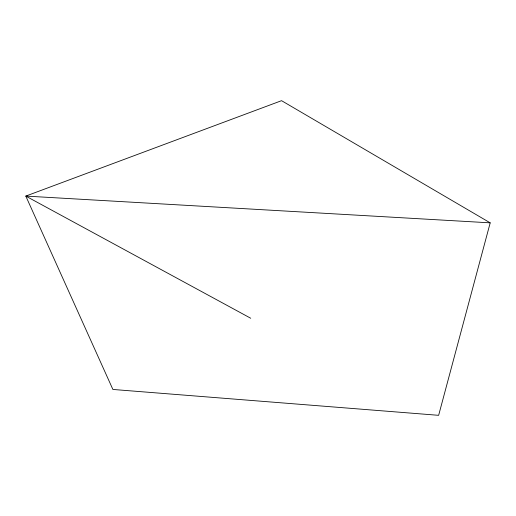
<?xml version="1.0" encoding="UTF-8"?>
<svg xmlns="http://www.w3.org/2000/svg" width="516" height="516" viewBox="0 0 516 516"><rect width="100%" height="100%" fill="white"/><g stroke="black" fill="none" stroke-linecap="round" stroke-linejoin="round"><path stroke-width="0.77" d="M490.2 222.847L438.639 415.322L112.888 389.451L25.8 196.086L281.555 100.678L490.2 222.847L25.8 196.086L250.744 318.256"/></g></svg>
